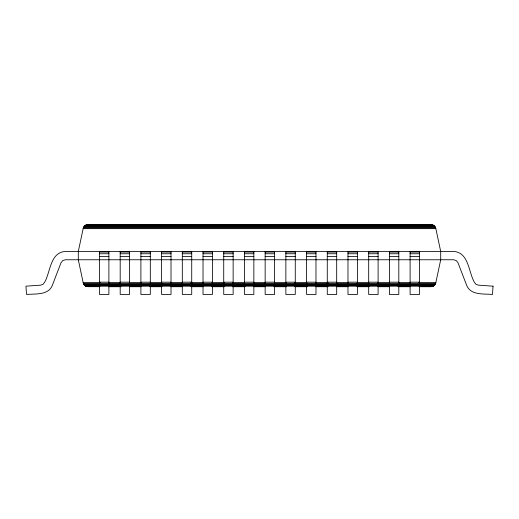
<?xml version="1.0" encoding="UTF-8"?>
<svg xmlns="http://www.w3.org/2000/svg" width="519" height="519" viewBox="0 0 519 519"><rect width="100%" height="100%" fill="white"/><g stroke="black" fill="none" stroke-linecap="round" stroke-linejoin="round"><path stroke-width="0.78" d="M419.449 286.683L430.783 286.683C433.157 286.709 435.389 284.912 435.85 282.583L440.702 259.76L440.702 251.475L435.85 228.652L83.15 228.652C83.624 226.303 85.843 224.591 88.217 224.552C85.843 224.526 83.611 226.323 83.15 228.652L78.298 251.475L78.298 259.76L83.15 282.583C83.611 284.912 85.843 286.709 88.217 286.683L99.551 286.683M419.099 286.52L432.061 286.52L434.552 285.054L435.85 282.583L418.82 282.583M83.332 228.01L85.181 225.538L86.939 224.714L432.061 224.714L434.552 226.18L435.85 228.652C435.376 226.323 433.164 224.532 430.783 224.552L433.819 225.538L435.668 228.01M435.668 283.225L433.819 285.697L431.419 286.644L419.255 286.644M430.783 286.683L432.418 286.417L419.456 286.417M86.037 225.032L432.963 225.032M85.187 225.531L433.813 225.531M84.448 226.18L434.552 226.18M83.844 226.952L435.156 226.952M83.416 227.789L435.584 227.789M99.479 252.059L108.893 252.059M120.187 252.059L129.601 252.059M140.896 252.059L150.309 252.059M161.604 252.059L171.017 252.059M182.312 252.059L191.725 252.059M203.02 252.059L212.433 252.059M223.728 252.059L233.141 252.059M244.436 252.059L253.849 252.059M265.151 252.059L274.564 252.059M285.859 252.059L295.272 252.059M306.567 252.059L315.98 252.059M327.275 252.059L336.688 252.059M347.983 252.059L357.396 252.059M368.691 252.059L378.104 252.059M389.399 252.059L398.813 252.059M410.107 252.059L419.521 252.059M99.479 253.752L108.893 253.752M120.187 253.752L129.601 253.752M140.896 253.752L150.309 253.752M161.604 253.752L171.017 253.752M182.312 253.752L191.725 253.752M203.02 253.752L212.433 253.752M223.728 253.752L233.141 253.752M244.436 253.752L253.849 253.752M265.151 253.752L274.564 253.752M285.859 253.752L295.272 253.752M306.567 253.752L315.98 253.752M327.275 253.752L336.688 253.752M347.983 253.752L357.396 253.752M368.691 253.752L378.104 253.752M389.399 253.752L398.813 253.752M410.107 253.752L419.521 253.752M99.479 256.405L108.893 256.405M120.187 256.405L129.601 256.405M140.896 256.405L150.309 256.405M161.604 256.405L171.017 256.405M182.312 256.405L191.725 256.405M203.02 256.405L212.433 256.405M223.728 256.405L233.141 256.405M244.436 256.405L253.849 256.405M265.151 256.405L274.564 256.405M285.859 256.405L295.272 256.405M306.567 256.405L315.98 256.405M327.275 256.405L336.688 256.405M347.983 256.405L357.396 256.405M368.691 256.405L378.104 256.405M389.399 256.405L398.813 256.405M410.107 256.405L419.521 256.405M99.479 282.174L108.893 282.174M120.187 282.174L129.601 282.174M140.896 282.174L150.309 282.174M161.604 282.174L171.017 282.174M182.312 282.174L191.725 282.174M203.02 282.174L212.433 282.174M223.728 282.174L233.141 282.174M244.436 282.174L253.849 282.174M265.151 282.174L274.564 282.174M285.859 282.174L295.272 282.174M306.567 282.174L315.98 282.174M327.275 282.174L336.688 282.174M347.983 282.174L357.396 282.174M368.691 282.174L378.104 282.174M389.399 282.174L398.813 282.174M410.107 282.174L419.521 282.174M100.18 282.583L83.15 282.583L84.448 285.054L86.939 286.52L99.901 286.52M109.094 282.583L120.447 282.583M129.367 282.583L140.72 282.583M150.445 282.583L161.798 282.583M170.719 282.583L182.065 282.583M190.986 282.583L203.15 282.583M212.07 282.583L224.227 282.583M233.148 282.583L244.501 282.583M253.421 282.583L265.579 282.583M274.499 282.583L285.852 282.583M294.773 282.583L306.93 282.583M315.85 282.583L328.014 282.583M336.935 282.583L348.281 282.583M357.202 282.583L368.555 282.583M378.28 282.583L389.633 282.583M398.553 282.583L409.906 282.583M99.479 283.329L108.893 283.329M120.187 283.329L129.601 283.329M140.896 283.329L150.309 283.329M161.604 283.329L171.017 283.329M182.312 283.329L191.725 283.329M203.02 283.329L212.433 283.329M223.728 283.329L233.141 283.329M244.436 283.329L253.849 283.329M265.151 283.329L274.564 283.329M285.859 283.329L295.272 283.329M306.567 283.329L315.98 283.329M327.275 283.329L336.688 283.329M347.983 283.329L357.396 283.329M368.691 283.329L378.104 283.329M389.399 283.329L398.813 283.329M410.107 283.329L419.521 283.329M83.416 283.445L99.609 283.445M108.51 283.445L120.655 283.445M129.562 283.445L140.896 283.445M150.607 283.445L161.947 283.445M170.848 283.445L182.182 283.445M191.089 283.445L203.234 283.445M212.141 283.445L224.286 283.445M232.376 283.445L244.52 283.445M253.428 283.445L265.572 283.445M274.48 283.445L286.624 283.445M294.714 283.445L306.859 283.445M315.766 283.445L327.911 283.445M336.818 283.445L348.152 283.445M357.053 283.445L368.393 283.445M378.104 283.445L389.438 283.445M398.345 283.445L410.49 283.445M419.391 283.445L435.584 283.445M83.844 284.282L140.513 284.282M140.896 284.25L171.017 284.25M171.27 284.282L202.838 284.282M203.02 284.25L315.98 284.25M316.162 284.282L347.73 284.282M347.983 284.25L378.104 284.25M378.487 284.282L435.156 284.282M99.479 284.879L108.893 284.879M120.187 284.879L129.601 284.879M140.896 284.879L150.309 284.879M161.604 284.879L171.017 284.879M182.312 284.879L191.725 284.879M203.02 284.879L212.433 284.879M223.728 284.879L233.141 284.879M244.436 284.879L253.849 284.879M265.151 284.879L274.564 284.879M285.859 284.879L295.272 284.879M306.567 284.879L315.98 284.879M327.275 284.879L336.688 284.879M347.983 284.879L357.396 284.879M368.691 284.879L378.104 284.879M389.399 284.879L398.813 284.879M410.107 284.879L419.521 284.879M84.448 285.054L99.843 285.054M108.756 285.054L120.914 285.054M129.828 285.054L141.174 285.054M150.088 285.054L161.435 285.054M171.16 285.054L182.506 285.054M191.427 285.054L203.578 285.054M211.687 285.054L223.838 285.054M232.759 285.054L244.91 285.054M253.83 285.054L265.17 285.054M274.09 285.054L286.241 285.054M295.162 285.054L307.313 285.054M315.422 285.054L327.573 285.054M336.494 285.054L347.84 285.054M357.565 285.054L368.912 285.054M377.826 285.054L389.172 285.054M398.086 285.054L410.244 285.054M419.157 285.054L434.552 285.054M99.479 285.152L108.893 285.152M120.187 285.152L129.601 285.152M140.896 285.152L150.309 285.152M161.604 285.152L171.017 285.152M182.312 285.152L191.725 285.152M203.02 285.152L212.433 285.152M223.728 285.152L233.141 285.152M244.436 285.152L253.849 285.152M265.151 285.152L274.564 285.152M285.859 285.152L295.272 285.152M306.567 285.152L315.98 285.152M327.275 285.152L336.688 285.152M347.983 285.152L357.396 285.152M368.691 285.152L378.104 285.152M389.399 285.152L398.813 285.152M410.107 285.152L419.521 285.152M83.332 283.225L85.181 285.697L99.784 285.703M108.698 285.703L120.862 285.703M129.782 285.703L141.129 285.703M150.049 285.703L161.403 285.703M171.127 285.703L182.48 285.703M191.394 285.703L203.558 285.703M211.668 285.703L223.825 285.703M232.746 285.703L244.91 285.703M253.823 285.703L265.177 285.703M274.09 285.703L286.254 285.703M295.175 285.703L307.332 285.703M315.442 285.703L327.606 285.703M336.52 285.703L347.873 285.703M357.597 285.703L368.951 285.703M377.871 285.703L389.218 285.703M398.138 285.703L410.302 285.703M419.216 285.703L433.813 285.703M86.037 286.203L129.601 286.183M129.808 286.203L161.422 286.203M161.604 286.183L171.017 286.183M171.147 286.203L347.853 286.203M347.983 286.183L357.396 286.183M357.578 286.203L389.192 286.203M389.399 286.183L432.963 286.203M99.544 286.417L86.582 286.417L85.181 285.697M108.452 286.417L120.596 286.417M129.51 286.417L140.85 286.417M150.568 286.417L161.902 286.417M170.816 286.417L182.156 286.417M191.063 286.417L203.208 286.417M212.122 286.417L224.266 286.417M232.369 286.417L244.514 286.417M253.428 286.417L265.572 286.417M274.486 286.417L286.631 286.417M294.734 286.417L306.878 286.417M315.792 286.417L327.937 286.417M336.844 286.417L348.184 286.417M357.098 286.417L368.432 286.417M378.15 286.417L389.49 286.417M398.404 286.417L410.548 286.417M108.815 286.52L120.966 286.52M129.88 286.52L141.22 286.52M150.134 286.52L161.474 286.52M171.192 286.52L182.539 286.52M191.446 286.52L202.793 286.52M211.7 286.52L223.851 286.52M232.765 286.52L244.916 286.52M253.83 286.52L265.17 286.52M274.084 286.52L286.235 286.52M295.149 286.52L307.3 286.52M316.207 286.52L327.554 286.52M336.461 286.52L347.808 286.52M357.526 286.52L368.866 286.52M377.78 286.52L389.12 286.52M398.034 286.52L410.185 286.52M99.745 286.644L86.582 286.417L88.217 286.683M108.666 286.644L120.83 286.644M129.75 286.644L141.103 286.644M150.023 286.644L161.377 286.644M171.108 286.644L182.461 286.644M191.381 286.644L203.545 286.644M211.655 286.644L223.819 286.644M232.739 286.644L244.903 286.644M253.823 286.644L265.177 286.644M274.097 286.644L286.261 286.644M295.181 286.644L307.345 286.644M315.455 286.644L327.619 286.644M336.539 286.644L347.892 286.644M357.623 286.644L368.977 286.644M377.897 286.644L389.25 286.644M398.17 286.644L410.334 286.644M108.458 286.683L120.609 286.683M129.516 286.683L140.857 286.683M150.575 286.683L161.909 286.683M170.822 286.683L182.156 286.683M191.07 286.683L203.214 286.683M212.122 286.683L224.273 286.683M232.369 286.683L244.52 286.683M253.428 286.683L265.572 286.683M274.48 286.683L286.631 286.683M294.727 286.683L306.878 286.683M315.786 286.683L327.93 286.683M336.844 286.683L348.178 286.683M357.091 286.683L368.425 286.683M378.143 286.683L389.484 286.683M398.391 286.683L410.542 286.683M422.738 224.552L422.738 225.071M422.271 224.552L422.271 225.071M420.909 224.552L420.909 225.071M419.521 251.475L419.521 294.448L410.107 294.448L410.107 251.475M418.742 224.552L418.742 225.071M415.914 224.552L415.914 225.071M412.624 224.552L412.624 225.071M409.095 224.552L409.095 225.071M405.56 224.552L405.56 225.071M402.27 224.552L402.27 225.071M399.442 224.552L399.442 225.071M398.813 251.475L398.813 294.448L389.399 294.448L389.399 251.475M397.275 224.552L397.275 225.071M395.913 224.552L395.913 225.071M395.452 224.552L395.452 225.071M378.104 251.475L378.104 294.448L368.691 294.448L368.691 251.475M357.396 251.475L357.396 294.448L347.983 294.448L347.983 251.475M336.688 251.475L336.688 294.448L327.275 294.448L327.275 251.475M315.98 251.475L315.98 294.448L306.567 294.448L306.567 251.475M295.272 251.475L295.272 294.448L285.859 294.448L285.859 251.475M274.564 251.475L274.564 294.448L265.151 294.448L265.151 251.475M253.849 251.475L253.849 294.448L244.436 294.448L244.436 251.475M233.141 251.475L233.141 294.448L223.728 294.448L223.728 251.475M212.433 251.475L212.433 294.448L203.02 294.448L203.02 251.475M191.725 251.475L191.725 294.448L182.312 294.448L182.312 251.475M171.017 251.475L171.017 294.448L161.604 294.448L161.604 251.475M150.309 251.475L150.309 294.448L140.896 294.448L140.896 251.475M129.601 251.475L129.601 294.448L120.187 294.448L120.187 251.475M108.893 251.475L108.893 294.448L99.479 294.448L99.479 251.475M493.05 286.183L492.473 294.448C483.663 293.631 470.584 295.564 466.587 285.145L457.992 262.75L456.285 260.577L453.645 259.76L65.355 259.76L62.715 260.577L61.008 262.75L52.413 285.145C48.416 295.564 35.337 293.631 26.527 294.448L25.95 286.183L40.657 285.152L43.103 284.25L44.679 282.174C50.421 272.209 50.181 252.286 65.355 251.475L453.645 251.475C468.819 252.286 468.579 272.209 474.321 282.174L475.897 284.25L478.343 285.152L493.05 286.183M87.581 224.591L86.582 224.818L432.418 224.818L87.581 224.591"/></g></svg>
